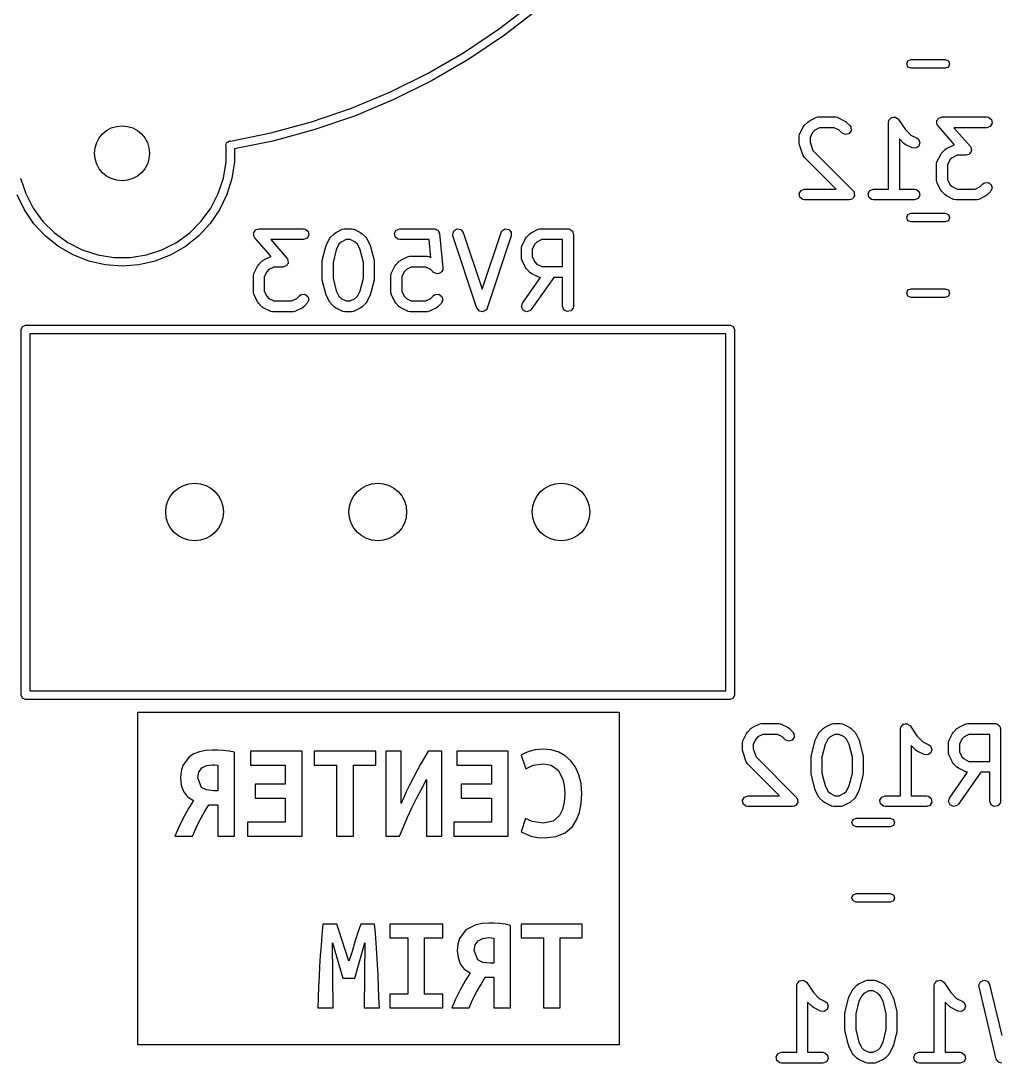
# Model space of a CAD drawing. Extents: x 109 to 192, y -153 to -42.
# Drawn here: x 160.9 to 174.49, y -133.12 to -118.67 of the extents above; entities that cross this region are included whole.
import ezdxf

# ---------------------------------------------------------------- set-up
doc = ezdxf.new("R2010")
doc.units = 0
doc.layers.add('BLACK', color=7, linetype='CONTINUOUS')

msp = doc.modelspace()

# ---------------------------------------------------------------- linework, layer by layer
at = {"layer": 'BLACK', "linetype": 'CONTINUOUS'}
for p, q in [((167.541, -118.776), (168.004, -118.419)), ((168.077, -118.508), (167.608, -118.869)), ((167.055, -119.102), (167.541, -118.776)), ((167.608, -118.869), (167.116, -119.2)), ((166.55, -119.396), (167.055, -119.102)), ((167.116, -119.2), (166.604, -119.497)), ((173.185, -119.267), (173.202, -119.225)), ((173.202, -119.31), (173.185, -119.267)), ((173.202, -119.225), (173.245, -119.207)), ((173.245, -119.328), (173.202, -119.31)), ((173.245, -119.207), (173.719, -119.207)), ((173.719, -119.207), (173.762, -119.225)), ((173.762, -119.31), (173.719, -119.328)), ((173.762, -119.225), (173.779, -119.267)), ((173.779, -119.267), (173.762, -119.31)), ((166.026, -119.656), (166.55, -119.396)), ((173.719, -119.328), (173.245, -119.328)), ((166.604, -119.497), (166.074, -119.76)), ((165.486, -119.881), (166.026, -119.656)), ((164.933, -120.071), (165.486, -119.881)), ((166.074, -119.76), (165.527, -119.989)), ((165.527, -119.989), (164.967, -120.181)), ((171.831, -120.058), (171.926, -120.01)), ((171.926, -120.01), (171.951, -120.002)), ((171.951, -120.002), (171.956, -120.004)), ((171.956, -120.004), (171.96, -120.002)), ((171.96, -120.002), (172.198, -120.002)), ((172.198, -120.002), (172.224, -120.007)), ((172.224, -120.007), (172.227, -120.009)), ((172.227, -120.009), (172.231, -120.01)), ((172.231, -120.01), (172.327, -120.058)), ((172.94, -120.044), (172.956, -120.029)), ((172.956, -120.029), (172.97, -120.012)), ((172.97, -120.012), (172.974, -120.011)), ((172.974, -120.011), (172.977, -120.008)), ((172.977, -120.008), (172.999, -120.007)), ((172.999, -120.007), (173.02, -120.003)), ((173.02, -120.003), (173.024, -120.005)), ((173.024, -120.005), (173.028, -120.005)), ((173.028, -120.005), (173.046, -120.018)), ((173.046, -120.018), (173.065, -120.029)), ((173.065, -120.029), (173.066, -120.033)), ((173.066, -120.033), (173.07, -120.035)), ((173.07, -120.035), (173.161, -120.172)), ((173.603, -120.053), (173.616, -120.037)), ((173.616, -120.037), (173.626, -120.02)), ((173.626, -120.02), (173.631, -120.017)), ((173.631, -120.017), (173.635, -120.013)), ((173.635, -120.013), (173.655, -120.009)), ((173.655, -120.009), (173.674, -120.002)), ((173.674, -120.002), (174.293, -120.002)), ((174.293, -120.002), (174.319, -120.007)), ((174.319, -120.007), (174.358, -120.039)), ((164.368, -120.224), (164.933, -120.071)), ((164.967, -120.181), (164.395, -120.336)), ((171.702, -120.234), (171.75, -120.139)), ((171.75, -120.139), (171.763, -120.121)), ((171.763, -120.121), (171.764, -120.119)), ((171.764, -120.119), (171.812, -120.072)), ((171.812, -120.072), (171.83, -120.059)), ((171.83, -120.059), (171.831, -120.058)), ((171.977, -120.152), (171.909, -120.186)), ((172.18, -120.152), (171.977, -120.152)), ((172.249, -120.186), (172.18, -120.152)), ((172.327, -120.058), (172.345, -120.071)), ((172.345, -120.071), (172.346, -120.072)), ((172.346, -120.072), (172.394, -120.119)), ((172.394, -120.119), (172.409, -120.141)), ((172.409, -120.141), (172.413, -120.192)), ((172.932, -120.077), (172.937, -120.051)), ((172.932, -121.002), (172.932, -120.077)), ((172.937, -120.051), (172.94, -120.048)), ((172.94, -120.048), (172.94, -120.044)), ((173.161, -120.172), (173.242, -120.253)), ((173.6, -120.064), (173.603, -120.059)), ((173.604, -120.084), (173.6, -120.064)), ((173.603, -120.059), (173.603, -120.053)), ((173.604, -120.104), (173.604, -120.084)), ((173.609, -120.111), (173.604, -120.104)), ((173.609, -120.114), (173.609, -120.111)), ((173.612, -120.117), (173.609, -120.114)), ((173.618, -120.126), (173.612, -120.117)), ((173.845, -120.387), (173.618, -120.126)), ((174.293, -120.152), (173.839, -120.152)), ((173.839, -120.152), (174.064, -120.409)), ((174.341, -120.134), (174.293, -120.152)), ((174.367, -120.09), (174.341, -120.134)), ((174.358, -120.039), (174.367, -120.09)), ((163.808, -120.337), (164.368, -120.224)), ((171.694, -120.267), (171.699, -120.242)), ((171.694, -120.363), (171.694, -120.267)), ((171.699, -120.242), (171.702, -120.238)), ((171.702, -120.238), (171.702, -120.234)), ((171.879, -120.217), (171.844, -120.285)), ((171.844, -120.285), (171.844, -120.351)), ((171.909, -120.186), (171.879, -120.217)), ((172.288, -120.225), (172.249, -120.186)), ((172.334, -120.247), (172.288, -120.225)), ((172.384, -120.234), (172.334, -120.247)), ((172.413, -120.192), (172.384, -120.234)), ((173.145, -120.368), (173.082, -120.306)), ((173.082, -120.306), (173.082, -121.002)), ((173.242, -120.253), (173.327, -120.296)), ((173.327, -120.296), (173.348, -120.311)), ((173.348, -120.311), (173.368, -120.358)), ((163.745, -120.399), (163.751, -120.379)), ((163.746, -120.401), (163.745, -120.399)), ((163.745, -120.404), (163.746, -120.401)), ((163.749, -120.41), (163.745, -120.404)), ((163.748, -120.625), (163.749, -120.41)), ((163.751, -120.379), (163.756, -120.359)), ((163.756, -120.359), (163.758, -120.358)), ((163.758, -120.358), (163.759, -120.355)), ((163.759, -120.355), (163.777, -120.346)), ((163.777, -120.346), (163.794, -120.335)), ((163.794, -120.335), (163.797, -120.336)), ((163.797, -120.336), (163.8, -120.334)), ((163.8, -120.334), (163.808, -120.337)), ((164.395, -120.336), (163.864, -120.443)), ((163.864, -120.443), (163.864, -120.623)), ((171.695, -120.364), (171.694, -120.363)), ((171.698, -120.386), (171.695, -120.364)), ((171.746, -120.529), (171.698, -120.386)), ((171.844, -120.351), (171.882, -120.465)), ((171.882, -120.465), (172.441, -121.024)), ((173.146, -120.369), (173.145, -120.368)), ((173.164, -120.382), (173.146, -120.369)), ((173.26, -120.43), (173.164, -120.382)), ((173.311, -120.436), (173.26, -120.43)), ((173.353, -120.407), (173.311, -120.436)), ((173.368, -120.358), (173.353, -120.407)), ((173.669, -120.5), (173.716, -120.453)), ((173.716, -120.453), (173.735, -120.44)), ((173.735, -120.44), (173.736, -120.438)), ((173.736, -120.438), (173.831, -120.391)), ((173.831, -120.391), (173.845, -120.387)), ((174.064, -120.409), (174.07, -120.418)), ((174.07, -120.418), (174.072, -120.42)), ((174.072, -120.42), (174.073, -120.423)), ((174.073, -120.423), (174.077, -120.431)), ((174.077, -120.431), (174.078, -120.451)), ((174.078, -120.451), (174.081, -120.471)), ((174.081, -120.471), (174.078, -120.476)), ((171.749, -120.533), (171.746, -120.529)), ((171.749, -120.537), (171.749, -120.533)), ((171.764, -120.559), (171.749, -120.537)), ((172.207, -121.002), (171.764, -120.559)), ((173.606, -120.619), (173.607, -120.615)), ((173.607, -120.615), (173.655, -120.52)), ((173.655, -120.52), (173.668, -120.502)), ((173.668, -120.502), (173.669, -120.5)), ((173.783, -120.598), (173.749, -120.666)), ((173.814, -120.567), (173.783, -120.598)), ((173.882, -120.533), (173.814, -120.567)), ((174.007, -120.533), (173.882, -120.533)), ((174.026, -120.526), (174.007, -120.533)), ((174.046, -120.522), (174.026, -120.526)), ((174.05, -120.517), (174.046, -120.522)), ((174.056, -120.515), (174.05, -120.517)), ((174.066, -120.498), (174.056, -120.515)), ((174.078, -120.482), (174.066, -120.498)), ((174.078, -120.476), (174.078, -120.482)), ((163.712, -120.848), (163.748, -120.625)), ((163.864, -120.623), (163.829, -120.854)), ((173.599, -120.648), (173.604, -120.623)), ((173.599, -120.887), (173.599, -120.648)), ((173.604, -120.623), (173.606, -120.619)), ((173.749, -120.666), (173.749, -120.869)), ((160.9, -120.85), (160.971, -121.065)), ((163.641, -121.063), (163.712, -120.848)), ((163.829, -120.854), (163.761, -121.077)), ((173.601, -120.891), (173.599, -120.887)), ((173.6, -120.895), (173.601, -120.891)), ((173.607, -120.92), (173.6, -120.895)), ((173.749, -120.869), (173.783, -120.937)), ((171.695, -121.064), (171.721, -121.02)), ((171.721, -121.02), (171.769, -121.002)), ((171.769, -121.002), (172.207, -121.002)), ((172.441, -121.024), (172.451, -121.037)), ((172.451, -121.037), (172.453, -121.039)), ((172.453, -121.039), (172.454, -121.041)), ((172.454, -121.041), (172.456, -121.045)), ((172.456, -121.045), (172.458, -121.068)), ((172.648, -121.064), (172.673, -121.02)), ((172.673, -121.02), (172.722, -121.002)), ((172.722, -121.002), (172.932, -121.002)), ((173.082, -121.002), (173.293, -121.002)), ((173.293, -121.002), (173.319, -121.007)), ((173.319, -121.007), (173.358, -121.039)), ((173.358, -121.039), (173.367, -121.09)), ((173.655, -121.015), (173.607, -120.92)), ((173.656, -121.016), (173.655, -121.015)), ((173.669, -121.035), (173.656, -121.016)), ((173.716, -121.082), (173.669, -121.035)), ((173.783, -120.937), (173.814, -120.968)), ((173.814, -120.968), (173.882, -121.002)), ((173.882, -121.002), (174.133, -121.002)), ((174.133, -121.002), (174.201, -120.968)), ((174.201, -120.968), (174.24, -120.929)), ((174.24, -120.929), (174.261, -120.914)), ((174.261, -120.914), (174.313, -120.909)), ((174.346, -121.035), (174.299, -121.082)), ((174.313, -120.909), (174.355, -120.939)), ((174.368, -120.988), (174.346, -121.035)), ((174.355, -120.939), (174.368, -120.988)), ((160.954, -121.289), (160.852, -121.079)), ((160.971, -121.065), (161.075, -121.266)), ((163.538, -121.265), (163.641, -121.063)), ((163.761, -121.077), (163.659, -121.287)), ((171.704, -121.114), (171.695, -121.064)), ((171.744, -121.147), (171.704, -121.114)), ((171.769, -121.152), (171.744, -121.147)), ((172.388, -121.152), (171.769, -121.152)), ((172.41, -121.144), (172.388, -121.152)), ((172.431, -121.138), (172.41, -121.144)), ((172.433, -121.136), (172.431, -121.138)), ((172.437, -121.134), (172.433, -121.136)), ((172.448, -121.115), (172.437, -121.134)), ((172.461, -121.096), (172.448, -121.115)), ((172.458, -121.068), (172.462, -121.09)), ((172.462, -121.09), (172.46, -121.093)), ((172.46, -121.093), (172.461, -121.096)), ((172.657, -121.114), (172.648, -121.064)), ((172.696, -121.147), (172.657, -121.114)), ((172.722, -121.152), (172.696, -121.147)), ((173.293, -121.152), (172.722, -121.152)), ((173.341, -121.134), (173.293, -121.152)), ((173.367, -121.09), (173.341, -121.134)), ((173.718, -121.083), (173.716, -121.082)), ((173.736, -121.096), (173.718, -121.083)), ((173.831, -121.144), (173.736, -121.096)), ((173.835, -121.145), (173.831, -121.144)), ((173.839, -121.147), (173.835, -121.145)), ((173.865, -121.152), (173.839, -121.147)), ((174.15, -121.152), (173.865, -121.152)), ((174.154, -121.15), (174.15, -121.152)), ((174.159, -121.151), (174.154, -121.15)), ((174.184, -121.144), (174.159, -121.151)), ((174.279, -121.096), (174.184, -121.144)), ((174.28, -121.095), (174.279, -121.096)), ((174.299, -121.082), (174.28, -121.095)), ((161.085, -121.482), (160.954, -121.289)), ((161.075, -121.266), (161.209, -121.449)), ((163.405, -121.448), (163.538, -121.265)), ((163.659, -121.287), (163.528, -121.48)), ((173.202, -121.355), (173.245, -121.337)), ((173.245, -121.337), (173.719, -121.337)), ((173.719, -121.337), (173.762, -121.355)), ((161.244, -121.653), (161.085, -121.482)), ((161.209, -121.449), (161.369, -121.609)), ((163.244, -121.608), (163.405, -121.448)), ((163.528, -121.48), (163.369, -121.651)), ((173.185, -121.397), (173.202, -121.355)), ((173.202, -121.44), (173.185, -121.397)), ((173.245, -121.457), (173.202, -121.44)), ((173.719, -121.457), (173.245, -121.457)), ((173.762, -121.44), (173.719, -121.457)), ((173.762, -121.355), (173.779, -121.397)), ((173.779, -121.397), (173.762, -121.44)), ((161.369, -121.609), (161.553, -121.741)), ((163.061, -121.741), (163.244, -121.608)), ((164.129, -121.613), (164.132, -121.608)), ((164.133, -121.633), (164.129, -121.613)), ((164.132, -121.602), (164.145, -121.586)), ((164.132, -121.608), (164.132, -121.602)), ((164.145, -121.586), (164.155, -121.569)), ((164.155, -121.569), (164.161, -121.567)), ((164.161, -121.567), (164.164, -121.562)), ((164.164, -121.562), (164.184, -121.558)), ((164.184, -121.558), (164.203, -121.551)), ((164.203, -121.551), (164.822, -121.551)), ((164.822, -121.551), (164.848, -121.556)), ((164.848, -121.556), (164.887, -121.589)), ((164.887, -121.589), (164.896, -121.639)), ((165.198, -121.669), (165.246, -121.621)), ((165.246, -121.621), (165.264, -121.608)), ((165.264, -121.608), (165.265, -121.607)), ((165.265, -121.607), (165.36, -121.559)), ((165.36, -121.559), (165.385, -121.552)), ((165.385, -121.552), (165.39, -121.553)), ((165.39, -121.553), (165.394, -121.551)), ((165.394, -121.551), (165.489, -121.551)), ((165.489, -121.551), (165.515, -121.556)), ((165.515, -121.556), (165.518, -121.559)), ((165.518, -121.559), (165.523, -121.559)), ((165.523, -121.559), (165.618, -121.607)), ((165.618, -121.607), (165.636, -121.62)), ((165.636, -121.62), (165.637, -121.621)), ((165.637, -121.621), (165.685, -121.669)), ((166.082, -121.613), (166.108, -121.569)), ((166.091, -121.664), (166.082, -121.613)), ((166.108, -121.569), (166.156, -121.551)), ((166.156, -121.551), (166.632, -121.551)), ((166.632, -121.551), (166.636, -121.552)), ((166.636, -121.552), (166.638, -121.552)), ((166.638, -121.552), (166.64, -121.553)), ((166.64, -121.553), (166.658, -121.556)), ((166.658, -121.556), (166.67, -121.566)), ((166.67, -121.566), (166.684, -121.573)), ((166.684, -121.573), (166.689, -121.582)), ((166.689, -121.582), (166.697, -121.589)), ((166.697, -121.589), (166.7, -121.605)), ((166.7, -121.605), (166.707, -121.619)), ((166.707, -121.619), (166.754, -122.095)), ((166.89, -121.624), (166.909, -121.577)), ((166.894, -121.65), (166.89, -121.624)), ((166.909, -121.577), (166.954, -121.552)), ((166.954, -121.552), (167.004, -121.562)), ((167.004, -121.562), (167.036, -121.603)), ((167.036, -121.603), (167.299, -122.389)), ((167.299, -122.389), (167.561, -121.603)), ((167.561, -121.603), (167.573, -121.58)), ((167.573, -121.58), (167.617, -121.553)), ((167.617, -121.553), (167.668, -121.56)), ((167.668, -121.56), (167.702, -121.599)), ((167.702, -121.599), (167.703, -121.65)), ((167.912, -121.669), (167.96, -121.621)), ((167.96, -121.621), (167.978, -121.608)), ((167.978, -121.608), (167.979, -121.607)), ((167.979, -121.607), (168.075, -121.559)), ((168.075, -121.559), (168.1, -121.552)), ((168.1, -121.552), (168.104, -121.553)), ((168.104, -121.553), (168.108, -121.551)), ((168.108, -121.551), (168.489, -121.551)), ((168.489, -121.551), (168.499, -121.553)), ((168.499, -121.553), (168.502, -121.553)), ((168.502, -121.553), (168.505, -121.554)), ((168.505, -121.554), (168.515, -121.556)), ((168.515, -121.556), (168.53, -121.568)), ((168.53, -121.568), (168.546, -121.578)), ((168.546, -121.578), (168.549, -121.585)), ((168.549, -121.585), (168.554, -121.589)), ((168.554, -121.589), (168.557, -121.608)), ((168.557, -121.608), (168.564, -121.626)), ((168.564, -121.626), (168.564, -122.626)), ((161.427, -121.798), (161.244, -121.653)), ((161.553, -121.741), (161.755, -121.844)), ((162.859, -121.843), (163.061, -121.741)), ((163.369, -121.651), (163.187, -121.797)), ((164.133, -121.653), (164.133, -121.633)), ((164.138, -121.661), (164.133, -121.653)), ((164.138, -121.664), (164.138, -121.661)), ((164.141, -121.666), (164.138, -121.664)), ((164.147, -121.676), (164.141, -121.666)), ((164.375, -121.936), (164.147, -121.676)), ((164.822, -121.701), (164.369, -121.701)), ((164.369, -121.701), (164.593, -121.958)), ((164.871, -121.684), (164.822, -121.701)), ((164.896, -121.639), (164.871, -121.684)), ((165.136, -121.783), (165.184, -121.688)), ((165.184, -121.688), (165.197, -121.67)), ((165.197, -121.67), (165.198, -121.669)), ((165.313, -121.766), (165.274, -121.843)), ((165.343, -121.736), (165.313, -121.766)), ((165.412, -121.701), (165.343, -121.736)), ((165.471, -121.701), (165.412, -121.701)), ((165.54, -121.736), (165.471, -121.701)), ((165.57, -121.766), (165.54, -121.736)), ((165.609, -121.843), (165.57, -121.766)), ((165.685, -121.669), (165.698, -121.687)), ((165.698, -121.687), (165.699, -121.688)), ((165.699, -121.688), (165.747, -121.783)), ((166.13, -121.697), (166.091, -121.664)), ((166.156, -121.701), (166.13, -121.697)), ((166.564, -121.701), (166.156, -121.701)), ((166.589, -121.95), (166.564, -121.701)), ((167.227, -122.65), (166.894, -121.65)), ((167.703, -121.65), (167.37, -122.65)), ((167.851, -121.783), (167.898, -121.688)), ((167.898, -121.688), (167.912, -121.67)), ((167.912, -121.67), (167.912, -121.669)), ((168.027, -121.766), (167.993, -121.835)), ((168.057, -121.736), (168.027, -121.766)), ((168.126, -121.701), (168.057, -121.736)), ((168.414, -121.701), (168.126, -121.701)), ((168.414, -122.075), (168.414, -121.701)), ((161.629, -121.914), (161.427, -121.798)), ((161.847, -122), (161.629, -121.914)), ((161.755, -121.844), (161.97, -121.914)), ((161.97, -121.914), (162.194, -121.949)), ((162.42, -121.949), (162.644, -121.913)), ((162.644, -121.913), (162.859, -121.843)), ((162.985, -121.914), (162.767, -121.999)), ((163.187, -121.797), (162.985, -121.914)), ((165.083, -121.989), (165.131, -121.799)), ((165.131, -121.799), (165.136, -121.787)), ((165.136, -121.787), (165.136, -121.783)), ((165.274, -121.843), (165.231, -122.017)), ((165.652, -122.017), (165.609, -121.843)), ((165.747, -121.783), (165.75, -121.796)), ((165.75, -121.796), (165.752, -121.799)), ((165.752, -121.799), (165.8, -121.989)), ((167.843, -121.817), (167.847, -121.791)), ((167.843, -121.96), (167.843, -121.817)), ((167.847, -121.791), (167.85, -121.788)), ((167.85, -121.788), (167.851, -121.783)), ((167.993, -121.835), (167.993, -121.942)), ((162.074, -122.051), (161.847, -122)), ((162.307, -122.069), (162.074, -122.051)), ((162.194, -121.949), (162.42, -121.949)), ((162.54, -122.051), (162.307, -122.069)), ((162.767, -121.999), (162.54, -122.051)), ((164.184, -122.069), (164.197, -122.051)), ((164.197, -122.051), (164.198, -122.05)), ((164.198, -122.05), (164.246, -122.002)), ((164.246, -122.002), (164.264, -121.989)), ((164.264, -121.989), (164.265, -121.988)), ((164.265, -121.988), (164.36, -121.94)), ((164.36, -121.94), (164.375, -121.936)), ((164.595, -122.047), (164.585, -122.065)), ((164.593, -121.958), (164.599, -121.968)), ((164.608, -122.032), (164.595, -122.047)), ((164.599, -121.968), (164.602, -121.97)), ((164.602, -121.97), (164.602, -121.973)), ((164.602, -121.973), (164.607, -121.98)), ((164.607, -121.98), (164.607, -122)), ((164.607, -122), (164.611, -122.02)), ((164.611, -122.02), (164.608, -122.026)), ((164.608, -122.026), (164.608, -122.032)), ((165.081, -122.007), (165.083, -121.993)), ((165.081, -122.245), (165.081, -122.007)), ((165.083, -121.993), (165.083, -121.989)), ((165.231, -122.017), (165.231, -122.236)), ((165.652, -122.236), (165.652, -122.017)), ((165.8, -121.989), (165.801, -122.004)), ((165.801, -122.004), (165.802, -122.007)), ((165.802, -122.007), (165.802, -122.245)), ((166.089, -122.069), (166.102, -122.051)), ((166.102, -122.051), (166.103, -122.05)), ((166.103, -122.05), (166.15, -122.002)), ((166.15, -122.002), (166.169, -121.989)), ((166.169, -121.989), (166.17, -121.988)), ((166.17, -121.988), (166.265, -121.94)), ((166.265, -121.94), (166.29, -121.933)), ((166.29, -121.933), (166.294, -121.934)), ((166.294, -121.934), (166.299, -121.932)), ((166.299, -121.932), (166.537, -121.932)), ((166.537, -121.932), (166.562, -121.937)), ((166.562, -121.937), (166.566, -121.94)), ((166.566, -121.94), (166.57, -121.94)), ((166.57, -121.94), (166.589, -121.95)), ((167.844, -121.964), (167.843, -121.96)), ((167.843, -121.968), (167.844, -121.964)), ((167.851, -121.993), (167.843, -121.968)), ((167.898, -122.088), (167.851, -121.993)), ((167.993, -121.942), (168.027, -122.011)), ((168.027, -122.011), (168.057, -122.041)), ((168.057, -122.041), (168.126, -122.075)), ((164.128, -122.198), (164.133, -122.172)), ((164.128, -122.436), (164.128, -122.198)), ((164.133, -122.172), (164.136, -122.169)), ((164.136, -122.164), (164.184, -122.069)), ((164.136, -122.169), (164.136, -122.164)), ((164.313, -122.147), (164.278, -122.216)), ((164.343, -122.117), (164.313, -122.147)), ((164.412, -122.082), (164.343, -122.117)), ((164.537, -122.082), (164.412, -122.082)), ((164.556, -122.075), (164.537, -122.082)), ((164.576, -122.071), (164.556, -122.075)), ((164.579, -122.067), (164.576, -122.071)), ((164.585, -122.065), (164.579, -122.067)), ((166.033, -122.198), (166.038, -122.172)), ((166.033, -122.436), (166.033, -122.198)), ((166.038, -122.172), (166.04, -122.169)), ((166.04, -122.169), (166.041, -122.164)), ((166.041, -122.164), (166.089, -122.069)), ((166.217, -122.147), (166.183, -122.216)), ((166.248, -122.117), (166.217, -122.147)), ((166.316, -122.082), (166.248, -122.117)), ((166.519, -122.082), (166.316, -122.082)), ((166.587, -122.117), (166.519, -122.082)), ((166.626, -122.156), (166.587, -122.117)), ((166.627, -122.156), (166.626, -122.156)), ((166.65, -122.167), (166.627, -122.156)), ((166.627, -122.156), (166.627, -122.156)), ((166.673, -122.177), (166.65, -122.167)), ((166.674, -122.177), (166.673, -122.177)), ((166.673, -122.177), (166.673, -122.177)), ((166.698, -122.171), (166.674, -122.177)), ((166.723, -122.164), (166.698, -122.171)), ((166.738, -122.143), (166.723, -122.163)), ((166.723, -122.163), (166.723, -122.164)), ((166.723, -122.164), (166.723, -122.164)), ((166.752, -122.122), (166.738, -122.143)), ((166.754, -122.095), (166.752, -122.121)), ((166.752, -122.121), (166.752, -122.121)), ((166.752, -122.121), (166.752, -122.122)), ((167.899, -122.09), (167.898, -122.088)), ((167.912, -122.108), (167.899, -122.09)), ((167.96, -122.156), (167.912, -122.108)), ((167.961, -122.156), (167.96, -122.156)), ((167.979, -122.17), (167.961, -122.156)), ((168.075, -122.217), (167.979, -122.17)), ((168.126, -122.075), (168.414, -122.075)), ((164.278, -122.216), (164.278, -122.418)), ((165.082, -122.249), (165.081, -122.245)), ((165.083, -122.264), (165.082, -122.249)), ((165.131, -122.454), (165.083, -122.264)), ((165.231, -122.236), (165.274, -122.41)), ((165.609, -122.41), (165.652, -122.236)), ((165.8, -122.264), (165.752, -122.454)), ((165.802, -122.245), (165.8, -122.26)), ((165.8, -122.26), (165.8, -122.264)), ((166.183, -122.216), (166.183, -122.418)), ((167.856, -122.583), (168.107, -122.225)), ((168.29, -122.225), (167.979, -122.669)), ((168.079, -122.218), (168.075, -122.217)), ((168.082, -122.221), (168.079, -122.218)), ((168.107, -122.225), (168.082, -122.221)), ((168.414, -122.225), (168.29, -122.225)), ((168.414, -122.626), (168.414, -122.225)), ((164.13, -122.44), (164.128, -122.436)), ((164.129, -122.444), (164.13, -122.44)), ((164.136, -122.469), (164.129, -122.444)), ((164.184, -122.565), (164.136, -122.469)), ((164.278, -122.418), (164.313, -122.487)), ((164.313, -122.487), (164.343, -122.517)), ((164.73, -122.517), (164.769, -122.478)), ((164.769, -122.478), (164.791, -122.463)), ((164.791, -122.463), (164.842, -122.459)), ((164.842, -122.459), (164.884, -122.488)), ((164.884, -122.488), (164.897, -122.538)), ((165.133, -122.457), (165.131, -122.454)), ((165.136, -122.469), (165.133, -122.457)), ((165.184, -122.565), (165.136, -122.469)), ((165.274, -122.41), (165.313, -122.487)), ((165.313, -122.487), (165.343, -122.517)), ((165.54, -122.517), (165.57, -122.487)), ((165.57, -122.487), (165.609, -122.41)), ((165.747, -122.469), (165.699, -122.565)), ((165.752, -122.454), (165.747, -122.466)), ((165.747, -122.466), (165.747, -122.469)), ((166.035, -122.44), (166.033, -122.436)), ((166.034, -122.444), (166.035, -122.44)), ((166.041, -122.469), (166.034, -122.444)), ((166.089, -122.565), (166.041, -122.469)), ((166.183, -122.418), (166.217, -122.487)), ((166.217, -122.487), (166.248, -122.517)), ((166.587, -122.517), (166.626, -122.478)), ((166.626, -122.478), (166.648, -122.463)), ((166.648, -122.463), (166.699, -122.459)), ((166.699, -122.459), (166.741, -122.488)), ((166.741, -122.488), (166.754, -122.538)), ((173.185, -122.442), (173.202, -122.4)), ((173.202, -122.485), (173.185, -122.442)), ((173.202, -122.4), (173.245, -122.382)), ((173.245, -122.502), (173.202, -122.485)), ((173.245, -122.382), (173.719, -122.382)), ((173.719, -122.382), (173.762, -122.4)), ((173.762, -122.485), (173.719, -122.502)), ((173.762, -122.4), (173.779, -122.442)), ((173.779, -122.442), (173.762, -122.485)), ((164.185, -122.566), (164.184, -122.565)), ((164.198, -122.584), (164.185, -122.566)), ((164.246, -122.632), (164.198, -122.584)), ((164.247, -122.632), (164.246, -122.632)), ((164.265, -122.646), (164.247, -122.632)), ((164.343, -122.517), (164.412, -122.551)), ((164.412, -122.551), (164.662, -122.551)), ((164.662, -122.551), (164.73, -122.517)), ((164.828, -122.632), (164.809, -122.645)), ((164.875, -122.584), (164.828, -122.632)), ((164.897, -122.538), (164.875, -122.584)), ((165.185, -122.566), (165.184, -122.565)), ((165.198, -122.584), (165.185, -122.566)), ((165.246, -122.632), (165.198, -122.584)), ((165.247, -122.632), (165.246, -122.632)), ((165.265, -122.646), (165.247, -122.632)), ((165.343, -122.517), (165.412, -122.551)), ((165.412, -122.551), (165.471, -122.551)), ((165.471, -122.551), (165.54, -122.517)), ((165.637, -122.632), (165.619, -122.645)), ((165.685, -122.584), (165.637, -122.632)), ((165.686, -122.583), (165.685, -122.584)), ((165.699, -122.565), (165.686, -122.583)), ((166.09, -122.566), (166.089, -122.565)), ((166.103, -122.584), (166.09, -122.566)), ((166.15, -122.632), (166.103, -122.584)), ((166.152, -122.632), (166.15, -122.632)), ((166.17, -122.646), (166.152, -122.632)), ((166.248, -122.517), (166.316, -122.551)), ((166.316, -122.551), (166.519, -122.551)), ((166.519, -122.551), (166.587, -122.517)), ((166.685, -122.632), (166.667, -122.645)), ((166.733, -122.584), (166.685, -122.632)), ((166.754, -122.538), (166.733, -122.584)), ((167.843, -122.633), (167.856, -122.583)), ((167.865, -122.679), (167.843, -122.633)), ((168.432, -122.675), (168.414, -122.626)), ((168.564, -122.626), (168.56, -122.652)), ((173.719, -122.502), (173.245, -122.502)), ((164.36, -122.693), (164.265, -122.646)), ((164.365, -122.694), (164.36, -122.693)), ((164.368, -122.697), (164.365, -122.694)), ((164.394, -122.701), (164.368, -122.697)), ((164.68, -122.701), (164.394, -122.701)), ((164.684, -122.7), (164.68, -122.701)), ((164.688, -122.701), (164.684, -122.7)), ((164.713, -122.693), (164.688, -122.701)), ((164.808, -122.646), (164.713, -122.693)), ((164.809, -122.645), (164.808, -122.646)), ((165.36, -122.693), (165.265, -122.646)), ((165.365, -122.694), (165.36, -122.693)), ((165.368, -122.697), (165.365, -122.694)), ((165.394, -122.701), (165.368, -122.697)), ((165.489, -122.701), (165.394, -122.701)), ((165.493, -122.7), (165.489, -122.701)), ((165.498, -122.701), (165.493, -122.7)), ((165.523, -122.693), (165.498, -122.701)), ((165.618, -122.646), (165.523, -122.693)), ((165.619, -122.645), (165.618, -122.646)), ((166.265, -122.693), (166.17, -122.646)), ((166.269, -122.694), (166.265, -122.693)), ((166.273, -122.697), (166.269, -122.694)), ((166.299, -122.701), (166.273, -122.697)), ((166.537, -122.701), (166.299, -122.701)), ((166.541, -122.7), (166.537, -122.701)), ((166.545, -122.701), (166.541, -122.7)), ((166.57, -122.693), (166.545, -122.701)), ((166.665, -122.646), (166.57, -122.693)), ((166.667, -122.645), (166.665, -122.646)), ((167.229, -122.652), (167.227, -122.65)), ((167.229, -122.654), (167.229, -122.652)), ((167.245, -122.672), (167.229, -122.654)), ((167.259, -122.69), (167.245, -122.672)), ((167.261, -122.691), (167.259, -122.69)), ((167.263, -122.692), (167.261, -122.691)), ((167.286, -122.696), (167.263, -122.692)), ((167.31, -122.701), (167.286, -122.696)), ((167.311, -122.7), (167.31, -122.701)), ((167.314, -122.7), (167.311, -122.7)), ((167.334, -122.687), (167.314, -122.7)), ((167.355, -122.676), (167.334, -122.687)), ((167.357, -122.673), (167.355, -122.674)), ((167.355, -122.674), (167.355, -122.676)), ((167.37, -122.65), (167.357, -122.673)), ((167.911, -122.701), (167.865, -122.679)), ((167.961, -122.688), (167.911, -122.701)), ((167.979, -122.669), (167.961, -122.688)), ((168.476, -122.7), (168.432, -122.675)), ((168.527, -122.691), (168.476, -122.7)), ((168.56, -122.652), (168.527, -122.691)), ((160.907, -122.946), (160.925, -122.904)), ((160.925, -122.904), (160.967, -122.886)), ((160.967, -122.886), (170.737, -122.886)), ((170.737, -122.886), (170.779, -122.904)), ((170.779, -122.904), (170.797, -122.946)), ((160.907, -128.016), (160.907, -122.946)), ((161.027, -123.006), (161.027, -127.956)), ((170.677, -123.006), (161.027, -123.006)), ((170.677, -127.956), (170.677, -123.006)), ((170.797, -122.946), (170.797, -128.016)), ((161.027, -127.956), (170.677, -127.956)), ((160.925, -128.058), (160.907, -128.016)), ((160.967, -128.076), (160.925, -128.058)), ((170.737, -128.076), (160.967, -128.076)), ((170.779, -128.058), (170.737, -128.076)), ((170.797, -128.016), (170.779, -128.058)), ((162.526, -128.25), (169.198, -128.25)), ((162.526, -132.862), (162.526, -128.25)), ((169.198, -128.25), (169.198, -132.862)), ((171.139, -128.417), (171.164, -128.41)), ((171.164, -128.41), (171.168, -128.411)), ((171.168, -128.411), (171.172, -128.409)), ((171.172, -128.409), (171.41, -128.409)), ((171.41, -128.409), (171.436, -128.414)), ((171.436, -128.414), (171.44, -128.417)), ((172.139, -128.417), (172.164, -128.41)), ((172.164, -128.41), (172.168, -128.411)), ((172.168, -128.411), (172.172, -128.409)), ((172.172, -128.409), (172.268, -128.409)), ((172.268, -128.409), (172.293, -128.414)), ((172.293, -128.414), (172.297, -128.417)), ((173.139, -128.419), (173.142, -128.416)), ((173.142, -128.416), (173.164, -128.414)), ((173.164, -128.414), (173.185, -128.411)), ((173.185, -128.411), (173.189, -128.413)), ((173.189, -128.413), (173.193, -128.412)), ((173.193, -128.412), (173.211, -128.425)), ((173.996, -128.417), (174.021, -128.41)), ((174.021, -128.41), (174.025, -128.411)), ((174.025, -128.411), (174.03, -128.409)), ((174.03, -128.409), (174.41, -128.409)), ((174.41, -128.409), (174.42, -128.411)), ((174.42, -128.411), (174.423, -128.411)), ((174.423, -128.411), (174.426, -128.412)), ((174.426, -128.412), (174.436, -128.414)), ((174.436, -128.414), (174.451, -128.426)), ((170.915, -128.641), (170.962, -128.546)), ((170.962, -128.546), (170.976, -128.528)), ((170.976, -128.527), (171.024, -128.479)), ((170.976, -128.528), (170.976, -128.527)), ((171.024, -128.479), (171.042, -128.466)), ((171.042, -128.466), (171.044, -128.465)), ((171.044, -128.465), (171.139, -128.417)), ((171.19, -128.559), (171.122, -128.594)), ((171.393, -128.559), (171.19, -128.559)), ((171.461, -128.594), (171.393, -128.559)), ((171.44, -128.417), (171.444, -128.417)), ((171.444, -128.417), (171.539, -128.465)), ((171.539, -128.465), (171.557, -128.478)), ((171.557, -128.478), (171.559, -128.479)), ((171.559, -128.479), (171.606, -128.527)), ((171.606, -128.527), (171.621, -128.548)), ((171.621, -128.548), (171.626, -128.599)), ((171.915, -128.641), (171.962, -128.546)), ((171.962, -128.546), (171.976, -128.528)), ((171.976, -128.527), (172.024, -128.479)), ((171.976, -128.528), (171.976, -128.527)), ((172.024, -128.479), (172.042, -128.466)), ((172.042, -128.466), (172.044, -128.465)), ((172.044, -128.465), (172.139, -128.417)), ((172.19, -128.559), (172.122, -128.594)), ((172.25, -128.559), (172.19, -128.559)), ((172.318, -128.594), (172.25, -128.559)), ((172.297, -128.417), (172.301, -128.417)), ((172.301, -128.417), (172.396, -128.465)), ((172.396, -128.465), (172.414, -128.478)), ((172.414, -128.478), (172.416, -128.479)), ((172.416, -128.479), (172.464, -128.527)), ((172.464, -128.527), (172.476, -128.545)), ((172.476, -128.545), (172.478, -128.546)), ((172.478, -128.546), (172.525, -128.641)), ((173.097, -128.484), (173.102, -128.459)), ((173.097, -129.409), (173.097, -128.484)), ((173.102, -128.459), (173.105, -128.455)), ((173.105, -128.451), (173.121, -128.436)), ((173.105, -128.455), (173.105, -128.451)), ((173.121, -128.436), (173.135, -128.419)), ((173.135, -128.419), (173.139, -128.419)), ((173.211, -128.425), (173.23, -128.436)), ((173.23, -128.436), (173.231, -128.44)), ((173.231, -128.44), (173.235, -128.443)), ((173.235, -128.443), (173.326, -128.579)), ((173.772, -128.641), (173.82, -128.546)), ((173.82, -128.546), (173.833, -128.528)), ((173.833, -128.528), (173.834, -128.527)), ((173.834, -128.527), (173.881, -128.479)), ((173.881, -128.479), (173.9, -128.466)), ((173.9, -128.466), (173.901, -128.465)), ((173.901, -128.465), (173.996, -128.417)), ((174.047, -128.559), (173.979, -128.594)), ((174.335, -128.559), (174.047, -128.559)), ((174.335, -128.933), (174.335, -128.559)), ((174.451, -128.426), (174.468, -128.436)), ((174.468, -128.436), (174.47, -128.443)), ((174.47, -128.443), (174.475, -128.447)), ((174.475, -128.447), (174.479, -128.466)), ((174.479, -128.466), (174.485, -128.484)), ((174.485, -128.484), (174.485, -129.484)), ((170.907, -128.675), (170.911, -128.649)), ((170.907, -128.77), (170.907, -128.675)), ((170.911, -128.649), (170.914, -128.646)), ((170.914, -128.646), (170.915, -128.641)), ((171.091, -128.624), (171.057, -128.693)), ((171.057, -128.693), (171.057, -128.758)), ((171.122, -128.594), (171.091, -128.624)), ((171.5, -128.633), (171.461, -128.594)), ((171.547, -128.654), (171.5, -128.633)), ((171.596, -128.641), (171.547, -128.654)), ((171.626, -128.599), (171.596, -128.641)), ((171.862, -128.847), (171.909, -128.657)), ((171.909, -128.657), (171.914, -128.645)), ((171.914, -128.645), (171.915, -128.641)), ((172.053, -128.701), (172.009, -128.875)), ((172.091, -128.624), (172.053, -128.701)), ((172.122, -128.594), (172.091, -128.624)), ((172.349, -128.624), (172.318, -128.594)), ((172.387, -128.701), (172.349, -128.624)), ((172.431, -128.875), (172.387, -128.701)), ((172.525, -128.641), (172.529, -128.654)), ((172.529, -128.654), (172.531, -128.657)), ((172.531, -128.657), (172.578, -128.847)), ((173.326, -128.579), (173.407, -128.661)), ((173.407, -128.661), (173.492, -128.703)), ((173.492, -128.703), (173.513, -128.719)), ((173.764, -128.675), (173.769, -128.649)), ((173.764, -128.818), (173.764, -128.675)), ((173.769, -128.649), (173.771, -128.646)), ((173.771, -128.646), (173.772, -128.641)), ((173.948, -128.624), (173.914, -128.693)), ((173.914, -128.693), (173.914, -128.8)), ((173.979, -128.594), (173.948, -128.624)), ((163.303, -128.828), (163.238, -128.869)), ((163.379, -128.799), (163.303, -128.828)), ((163.466, -128.781), (163.379, -128.799)), ((163.562, -128.776), (163.466, -128.781)), ((163.629, -128.778), (163.562, -128.776)), ((163.709, -128.782), (163.629, -128.778)), ((163.792, -128.792), (163.709, -128.782)), ((163.867, -128.806), (163.792, -128.792)), ((163.867, -129.968), (163.867, -128.806)), ((164.802, -128.789), (164.088, -128.789)), ((164.088, -128.789), (164.088, -128.983)), ((164.802, -129.968), (164.802, -128.789)), ((165.827, -128.789), (164.97, -128.789)), ((164.97, -128.789), (164.97, -128.983)), ((165.827, -128.983), (165.827, -128.789)), ((166.174, -128.789), (165.963, -128.789)), ((165.963, -128.789), (165.963, -129.968)), ((166.174, -129.515), (166.174, -128.789)), ((166.551, -128.789), (166.498, -128.877)), ((166.74, -128.789), (166.551, -128.789)), ((166.74, -129.968), (166.74, -128.789)), ((166.946, -128.789), (166.946, -128.983)), ((167.66, -128.789), (166.946, -128.789)), ((167.66, -129.968), (167.66, -128.789)), ((167.88, -128.825), (167.841, -128.848)), ((167.841, -128.848), (167.902, -129.035)), ((167.944, -128.797), (167.88, -128.825)), ((168.032, -128.773), (167.944, -128.797)), ((168.146, -128.762), (168.032, -128.773)), ((168.257, -128.773), (168.146, -128.762)), ((168.36, -128.803), (168.257, -128.773)), ((168.451, -128.854), (168.36, -128.803)), ((170.907, -128.772), (170.907, -128.77)), ((170.911, -128.794), (170.907, -128.772)), ((170.958, -128.937), (170.911, -128.794)), ((171.057, -128.758), (171.095, -128.872)), ((171.862, -128.851), (171.862, -128.847)), ((172.578, -128.847), (172.58, -128.862)), ((173.31, -128.776), (173.247, -128.713)), ((173.247, -128.713), (173.247, -129.409)), ((173.311, -128.776), (173.31, -128.776)), ((173.329, -128.79), (173.311, -128.776)), ((173.425, -128.837), (173.329, -128.79)), ((173.476, -128.843), (173.425, -128.837)), ((173.518, -128.815), (173.476, -128.843)), ((173.513, -128.719), (173.533, -128.766)), ((173.533, -128.766), (173.518, -128.815)), ((173.766, -128.822), (173.764, -128.818)), ((173.765, -128.826), (173.766, -128.822)), ((173.772, -128.851), (173.765, -128.826)), ((173.914, -128.8), (173.948, -128.869)), ((163.148, -128.99), (163.124, -129.07)), ((163.238, -128.869), (163.148, -128.99)), ((163.412, -129.023), (163.478, -128.991)), ((163.478, -128.991), (163.562, -128.98)), ((163.562, -128.98), (163.595, -128.981)), ((163.595, -128.981), (163.633, -128.985)), ((163.633, -128.985), (163.633, -129.34)), ((164.088, -128.983), (164.568, -128.983)), ((164.568, -128.983), (164.568, -129.248)), ((164.97, -128.983), (165.281, -128.983)), ((165.281, -128.983), (165.281, -129.968)), ((165.517, -129.968), (165.517, -128.983)), ((165.517, -128.983), (165.827, -128.983)), ((166.445, -128.971), (166.392, -129.069)), ((166.498, -128.877), (166.445, -128.971)), ((166.946, -128.983), (167.426, -128.983)), ((167.426, -128.983), (167.426, -129.248)), ((167.902, -129.035), (168.008, -128.986)), ((168.008, -128.986), (168.15, -128.966)), ((168.15, -128.966), (168.257, -128.986)), ((168.257, -128.986), (168.351, -129.053)), ((168.53, -128.923), (168.451, -128.854)), ((168.593, -129.011), (168.53, -128.923)), ((170.961, -128.94), (170.958, -128.937)), ((170.962, -128.945), (170.961, -128.94)), ((170.976, -128.966), (170.962, -128.945)), ((171.42, -129.409), (170.976, -128.966)), ((171.095, -128.872), (171.654, -129.431)), ((171.859, -128.865), (171.862, -128.851)), ((171.859, -129.103), (171.859, -128.865)), ((172.009, -128.875), (172.009, -129.094)), ((172.431, -129.094), (172.431, -128.875)), ((172.58, -128.862), (172.581, -128.865)), ((172.581, -128.865), (172.581, -129.103)), ((173.82, -128.946), (173.772, -128.851)), ((173.821, -128.948), (173.82, -128.946)), ((173.834, -128.966), (173.821, -128.948)), ((173.881, -129.014), (173.834, -128.966)), ((173.948, -128.869), (173.979, -128.899)), ((173.979, -128.899), (174.047, -128.933)), ((174.047, -128.933), (174.335, -128.933)), ((163.124, -129.07), (163.117, -129.162)), ((163.355, -129.161), (163.369, -129.08)), ((163.369, -129.08), (163.412, -129.023)), ((166.392, -129.069), (166.341, -129.166)), ((168.351, -129.053), (168.417, -129.178)), ((168.641, -129.117), (168.593, -129.011)), ((168.671, -129.239), (168.641, -129.117)), ((171.86, -129.107), (171.859, -129.103)), ((171.862, -129.122), (171.86, -129.107)), ((171.909, -129.312), (171.862, -129.122)), ((172.009, -129.094), (172.053, -129.268)), ((172.387, -129.268), (172.431, -129.094)), ((172.578, -129.122), (172.531, -129.312)), ((172.581, -129.103), (172.578, -129.118)), ((172.578, -129.118), (172.578, -129.122)), ((173.778, -129.441), (174.028, -129.083)), ((173.883, -129.014), (173.881, -129.014)), ((173.901, -129.028), (173.883, -129.014)), ((174.211, -129.083), (173.9, -129.527)), ((173.996, -129.075), (173.901, -129.028)), ((174, -129.076), (173.996, -129.075)), ((174.004, -129.079), (174, -129.076)), ((174.028, -129.083), (174.004, -129.079)), ((174.335, -129.083), (174.211, -129.083)), ((174.335, -129.484), (174.335, -129.083)), ((163.117, -129.162), (163.127, -129.261)), ((163.127, -129.261), (163.158, -129.349)), ((163.408, -129.293), (163.355, -129.161)), ((164.568, -129.248), (164.151, -129.248)), ((164.151, -129.248), (164.151, -129.443)), ((166.292, -129.262), (166.247, -129.355)), ((166.341, -129.166), (166.292, -129.262)), ((166.458, -129.316), (166.528, -129.185)), ((166.528, -129.185), (166.528, -129.968)), ((167.426, -129.248), (167.008, -129.248)), ((167.008, -129.248), (167.008, -129.443)), ((168.417, -129.178), (168.436, -129.265)), ((168.436, -129.265), (168.443, -129.372)), ((168.681, -129.378), (168.671, -129.239)), ((172.053, -129.268), (172.091, -129.345)), ((172.349, -129.345), (172.387, -129.268)), ((163.158, -129.349), (163.214, -129.423)), ((163.214, -129.423), (163.298, -129.477)), ((163.478, -129.328), (163.408, -129.293)), ((163.581, -129.34), (163.478, -129.328)), ((163.633, -129.34), (163.581, -129.34)), ((166.247, -129.355), (166.208, -129.441)), ((166.39, -129.447), (166.458, -129.316)), ((168.443, -129.372), (168.435, -129.496)), ((168.673, -129.517), (168.681, -129.378)), ((170.908, -129.471), (170.934, -129.427)), ((170.934, -129.427), (170.982, -129.409)), ((170.982, -129.409), (171.42, -129.409)), ((171.911, -129.315), (171.909, -129.312)), ((171.915, -129.327), (171.911, -129.315)), ((171.962, -129.423), (171.915, -129.327)), ((171.964, -129.424), (171.962, -129.423)), ((171.976, -129.442), (171.964, -129.424)), ((172.091, -129.345), (172.122, -129.375)), ((172.122, -129.375), (172.19, -129.409)), ((172.19, -129.409), (172.25, -129.409)), ((172.25, -129.409), (172.318, -129.375)), ((172.318, -129.375), (172.349, -129.345)), ((172.478, -129.423), (172.464, -129.441)), ((172.525, -129.327), (172.478, -129.423)), ((172.526, -129.324), (172.525, -129.327)), ((172.531, -129.312), (172.526, -129.324)), ((172.813, -129.471), (172.838, -129.427)), ((172.838, -129.427), (172.887, -129.409)), ((172.887, -129.409), (173.097, -129.409)), ((173.247, -129.409), (173.458, -129.409)), ((173.458, -129.409), (173.484, -129.414)), ((173.484, -129.414), (173.523, -129.447)), ((163.298, -129.477), (163.229, -129.586)), ((163.446, -129.642), (163.511, -129.534)), ((163.511, -129.534), (163.633, -129.534)), ((163.633, -129.534), (163.633, -129.968)), ((164.151, -129.443), (164.568, -129.443)), ((164.568, -129.443), (164.568, -129.774)), ((166.208, -129.441), (166.174, -129.515)), ((166.326, -129.577), (166.39, -129.447)), ((167.008, -129.443), (167.426, -129.443)), ((167.426, -129.443), (167.426, -129.774)), ((168.435, -129.496), (168.412, -129.599)), ((168.648, -129.639), (168.673, -129.517)), ((170.917, -129.522), (170.908, -129.471)), ((170.956, -129.555), (170.917, -129.522)), ((170.982, -129.559), (170.956, -129.555)), ((171.601, -129.559), (170.982, -129.559)), ((171.622, -129.552), (171.601, -129.559)), ((171.644, -129.546), (171.622, -129.552)), ((171.646, -129.543), (171.644, -129.546)), ((171.649, -129.542), (171.646, -129.543)), ((171.66, -129.522), (171.649, -129.542)), ((171.654, -129.431), (171.663, -129.445)), ((171.673, -129.504), (171.66, -129.522)), ((171.663, -129.445), (171.666, -129.447)), ((171.666, -129.447), (171.666, -129.449)), ((171.666, -129.449), (171.669, -129.453)), ((171.669, -129.453), (171.671, -129.475)), ((171.671, -129.475), (171.675, -129.497)), ((171.675, -129.497), (171.673, -129.5)), ((171.673, -129.5), (171.673, -129.504)), ((172.024, -129.49), (171.976, -129.442)), ((172.026, -129.49), (172.024, -129.49)), ((172.044, -129.504), (172.026, -129.49)), ((172.139, -129.551), (172.044, -129.504)), ((172.143, -129.552), (172.139, -129.551)), ((172.147, -129.555), (172.143, -129.552)), ((172.172, -129.559), (172.147, -129.555)), ((172.268, -129.559), (172.172, -129.559)), ((172.272, -129.558), (172.268, -129.559)), ((172.276, -129.559), (172.272, -129.558)), ((172.301, -129.551), (172.276, -129.559)), ((172.396, -129.504), (172.301, -129.551)), ((172.398, -129.503), (172.396, -129.504)), ((172.416, -129.49), (172.398, -129.503)), ((172.464, -129.442), (172.416, -129.49)), ((172.464, -129.441), (172.464, -129.442)), ((172.822, -129.522), (172.813, -129.471)), ((172.861, -129.555), (172.822, -129.522)), ((172.887, -129.559), (172.861, -129.555)), ((173.458, -129.559), (172.887, -129.559)), ((173.506, -129.542), (173.458, -129.559)), ((173.532, -129.497), (173.506, -129.542)), ((173.523, -129.447), (173.532, -129.497)), ((173.764, -129.491), (173.778, -129.441)), ((173.786, -129.537), (173.764, -129.491)), ((173.833, -129.559), (173.786, -129.537)), ((173.882, -129.546), (173.833, -129.559)), ((173.9, -129.527), (173.882, -129.546)), ((174.353, -129.533), (174.335, -129.484)), ((174.397, -129.558), (174.353, -129.533)), ((174.448, -129.549), (174.397, -129.558)), ((174.481, -129.51), (174.448, -129.549)), ((174.485, -129.484), (174.481, -129.51)), ((163.158, -129.712), (163.093, -129.844)), ((163.229, -129.586), (163.158, -129.712)), ((163.386, -129.748), (163.446, -129.642)), ((166.206, -129.838), (166.264, -129.707)), ((166.264, -129.707), (166.326, -129.577)), ((168.373, -129.682), (168.282, -129.762)), ((168.412, -129.599), (168.373, -129.682)), ((168.607, -129.745), (168.648, -129.639)), ((163.093, -129.844), (163.038, -129.968)), ((163.284, -129.968), (163.332, -129.856)), ((163.332, -129.856), (163.386, -129.748)), ((164.568, -129.774), (164.046, -129.774)), ((164.046, -129.774), (164.046, -129.968)), ((166.151, -129.968), (166.206, -129.838)), ((167.426, -129.774), (166.904, -129.774)), ((166.904, -129.774), (166.904, -129.968)), ((167.898, -129.726), (167.839, -129.911)), ((167.994, -129.768), (167.898, -129.726)), ((168.146, -129.789), (167.994, -129.768)), ((168.282, -129.762), (168.146, -129.789)), ((168.449, -129.922), (168.55, -129.833)), ((168.55, -129.833), (168.607, -129.745)), ((172.423, -129.779), (172.44, -129.737)), ((172.44, -129.822), (172.423, -129.779)), ((172.44, -129.737), (172.483, -129.719)), ((172.483, -129.839), (172.44, -129.822)), ((172.483, -129.719), (172.957, -129.719)), ((172.957, -129.839), (172.483, -129.839)), ((172.957, -129.719), (173, -129.737)), ((173, -129.822), (172.957, -129.839)), ((173, -129.737), (173.017, -129.779)), ((173.017, -129.779), (173, -129.822)), ((163.038, -129.968), (163.284, -129.968)), ((163.633, -129.968), (163.867, -129.968)), ((164.046, -129.968), (164.802, -129.968)), ((165.281, -129.968), (165.517, -129.968)), ((165.963, -129.968), (166.151, -129.968)), ((166.528, -129.968), (166.74, -129.968)), ((166.904, -129.968), (167.66, -129.968)), ((167.839, -129.911), (167.973, -129.967)), ((167.973, -129.967), (168.065, -129.987)), ((168.065, -129.987), (168.169, -129.993)), ((168.169, -129.993), (168.322, -129.975)), ((168.322, -129.975), (168.449, -129.922)), ((172.423, -130.825), (172.44, -130.782)), ((172.44, -130.867), (172.423, -130.825)), ((172.44, -130.782), (172.483, -130.764)), ((172.483, -130.885), (172.44, -130.867)), ((172.483, -130.764), (172.957, -130.764)), ((172.957, -130.764), (173, -130.782)), ((173, -130.867), (172.957, -130.885)), ((173, -130.782), (173.017, -130.825)), ((173.017, -130.825), (173, -130.867)), ((172.957, -130.885), (172.483, -130.885)), ((165.091, -131.188), (165.078, -131.338)), ((165.283, -131.188), (165.091, -131.188)), ((165.317, -131.287), (165.283, -131.188)), ((165.358, -131.416), (165.317, -131.287)), ((165.582, -131.289), (165.54, -131.422)), ((165.615, -131.188), (165.582, -131.289)), ((165.806, -131.188), (165.615, -131.188)), ((165.819, -131.315), (165.806, -131.188)), ((166.754, -131.188), (166.017, -131.188)), ((166.017, -131.188), (166.017, -131.379)), ((166.754, -131.379), (166.754, -131.188)), ((167.073, -131.267), (166.984, -131.386)), ((167.212, -131.197), (167.073, -131.267)), ((167.298, -131.18), (167.212, -131.197)), ((167.392, -131.175), (167.298, -131.18)), ((167.458, -131.177), (167.392, -131.175)), ((167.537, -131.181), (167.458, -131.177)), ((167.619, -131.191), (167.537, -131.181)), ((167.693, -131.205), (167.619, -131.191)), ((167.693, -132.35), (167.693, -131.205)), ((168.686, -131.188), (167.841, -131.188)), ((167.841, -131.188), (167.841, -131.379)), ((168.686, -131.379), (168.686, -131.188)), ((165.078, -131.338), (165.066, -131.484)), ((165.234, -132.35), (165.223, -131.447)), ((165.223, -131.447), (165.365, -131.939)), ((165.405, -131.558), (165.358, -131.416)), ((165.54, -131.422), (165.495, -131.567)), ((165.534, -131.939), (165.671, -131.447)), ((165.671, -131.447), (165.662, -132.35)), ((165.83, -131.452), (165.819, -131.315)), ((166.017, -131.379), (166.268, -131.379)), ((166.268, -131.379), (166.268, -132.158)), ((166.501, -132.158), (166.501, -131.379)), ((166.501, -131.379), (166.754, -131.379)), ((166.984, -131.386), (166.961, -131.464)), ((167.202, -131.474), (167.244, -131.419)), ((167.244, -131.419), (167.309, -131.386)), ((167.309, -131.386), (167.392, -131.375)), ((167.392, -131.375), (167.424, -131.376)), ((167.424, -131.376), (167.462, -131.381)), ((167.462, -131.381), (167.462, -131.73)), ((167.841, -131.379), (168.147, -131.379)), ((168.147, -131.379), (168.147, -132.35)), ((168.38, -132.35), (168.38, -131.379)), ((168.38, -131.379), (168.686, -131.379)), ((165.066, -131.484), (165.055, -131.628)), ((165.452, -131.702), (165.405, -131.558)), ((165.495, -131.567), (165.452, -131.702)), ((165.84, -131.597), (165.83, -131.452)), ((166.961, -131.464), (166.953, -131.556)), ((166.953, -131.556), (166.964, -131.652)), ((167.188, -131.554), (167.202, -131.474)), ((167.24, -131.684), (167.188, -131.554)), ((165.055, -131.628), (165.045, -131.771)), ((165.848, -131.747), (165.84, -131.597)), ((166.964, -131.652), (166.995, -131.74)), ((167.309, -131.719), (167.24, -131.684)), ((167.411, -131.73), (167.309, -131.719)), ((167.462, -131.73), (167.411, -131.73)), ((165.045, -131.771), (165.038, -131.913)), ((165.855, -131.9), (165.848, -131.747)), ((166.995, -131.74), (167.049, -131.812)), ((167.049, -131.812), (167.132, -131.865)), ((167.132, -131.865), (167.064, -131.973)), ((165.038, -131.913), (165.031, -132.056)), ((165.365, -131.939), (165.534, -131.939)), ((165.862, -132.053), (165.855, -131.9)), ((167.064, -131.973), (166.995, -132.097)), ((167.278, -132.028), (167.342, -131.922)), ((167.342, -131.922), (167.462, -131.922)), ((167.462, -131.922), (167.462, -132.35)), ((171.661, -132.04), (171.666, -132.015)), ((171.666, -132.015), (171.668, -132.011)), ((171.668, -132.011), (171.669, -132.007)), ((171.669, -132.007), (171.685, -131.992)), ((171.685, -131.992), (171.698, -131.975)), ((171.698, -131.975), (171.703, -131.975)), ((171.703, -131.975), (171.706, -131.972)), ((171.706, -131.972), (171.728, -131.97)), ((171.728, -131.97), (171.749, -131.967)), ((171.749, -131.967), (171.753, -131.969)), ((171.753, -131.969), (171.757, -131.968)), ((171.757, -131.968), (171.775, -131.981)), ((171.775, -131.981), (171.793, -131.992)), ((171.793, -131.992), (171.795, -131.996)), ((171.795, -131.996), (171.798, -131.999)), ((171.798, -131.999), (171.89, -132.135)), ((172.492, -132.035), (172.511, -132.022)), ((172.511, -132.022), (172.512, -132.021)), ((172.512, -132.021), (172.607, -131.973)), ((172.607, -131.973), (172.632, -131.966)), ((172.632, -131.966), (172.637, -131.967)), ((172.637, -131.967), (172.641, -131.965)), ((172.641, -131.965), (172.736, -131.965)), ((172.736, -131.965), (172.762, -131.97)), ((172.762, -131.97), (172.765, -131.973)), ((172.765, -131.973), (172.77, -131.973)), ((172.77, -131.973), (172.865, -132.021)), ((172.865, -132.021), (172.883, -132.034)), ((173.566, -132.04), (173.57, -132.015)), ((173.57, -132.015), (173.573, -132.011)), ((173.573, -132.011), (173.574, -132.007)), ((173.574, -132.007), (173.589, -131.992)), ((173.589, -131.992), (173.603, -131.975)), ((173.603, -131.975), (173.608, -131.975)), ((173.608, -131.975), (173.611, -131.972)), ((173.611, -131.972), (173.632, -131.97)), ((173.632, -131.97), (173.654, -131.967)), ((173.654, -131.967), (173.658, -131.969)), ((173.658, -131.969), (173.662, -131.968)), ((173.662, -131.968), (173.679, -131.981)), ((173.679, -131.981), (173.698, -131.992)), ((173.698, -131.992), (173.7, -131.996)), ((173.7, -131.996), (173.703, -131.999)), ((173.703, -131.999), (173.794, -132.135)), ((174.185, -132.032), (174.208, -131.986)), ((174.208, -131.986), (174.255, -131.966)), ((174.255, -131.966), (174.305, -131.98)), ((174.305, -131.98), (174.333, -132.023)), ((174.333, -132.023), (174.502, -132.734)), ((165.031, -132.056), (165.026, -132.201)), ((165.868, -132.204), (165.862, -132.053)), ((166.268, -132.158), (166.017, -132.158)), ((166.017, -132.158), (166.017, -132.35)), ((166.754, -132.158), (166.501, -132.158)), ((166.754, -132.35), (166.754, -132.158)), ((166.995, -132.097), (166.93, -132.227)), ((167.165, -132.239), (167.219, -132.133)), ((167.219, -132.133), (167.278, -132.028)), ((171.661, -132.965), (171.661, -132.04)), ((171.89, -132.135), (171.971, -132.217)), ((172.383, -132.197), (172.431, -132.102)), ((172.431, -132.102), (172.444, -132.084)), ((172.444, -132.084), (172.445, -132.083)), ((172.445, -132.083), (172.492, -132.035)), ((172.59, -132.15), (172.56, -132.18)), ((172.658, -132.115), (172.59, -132.15)), ((172.718, -132.115), (172.658, -132.115)), ((172.787, -132.15), (172.718, -132.115)), ((172.817, -132.18), (172.787, -132.15)), ((172.883, -132.034), (172.884, -132.035)), ((172.884, -132.035), (172.932, -132.083)), ((172.932, -132.083), (172.945, -132.101)), ((172.945, -132.101), (172.946, -132.102)), ((172.946, -132.102), (172.994, -132.197)), ((173.566, -132.965), (173.566, -132.04)), ((173.794, -132.135), (173.876, -132.217)), ((174.187, -132.058), (174.185, -132.032)), ((174.425, -133.058), (174.187, -132.058)), ((165.026, -132.201), (165.022, -132.35)), ((165.874, -132.35), (165.868, -132.204)), ((166.93, -132.227), (166.876, -132.35)), ((167.118, -132.35), (167.165, -132.239)), ((171.873, -132.332), (171.811, -132.269)), ((171.811, -132.269), (171.811, -132.965)), ((171.971, -132.217), (172.055, -132.259)), ((172.055, -132.259), (172.076, -132.275)), ((172.076, -132.275), (172.097, -132.322)), ((172.33, -132.403), (172.378, -132.213)), ((172.378, -132.213), (172.383, -132.201)), ((172.383, -132.201), (172.383, -132.197)), ((172.521, -132.257), (172.478, -132.431)), ((172.56, -132.18), (172.521, -132.257)), ((172.856, -132.257), (172.817, -132.18)), ((172.899, -132.431), (172.856, -132.257)), ((172.994, -132.197), (172.997, -132.21)), ((172.997, -132.21), (172.999, -132.213)), ((172.999, -132.213), (173.047, -132.403)), ((173.778, -132.332), (173.716, -132.269)), ((173.716, -132.269), (173.716, -132.965)), ((173.876, -132.217), (173.96, -132.259)), ((173.96, -132.259), (173.981, -132.275)), ((173.981, -132.275), (174.001, -132.322)), ((165.022, -132.35), (165.234, -132.35)), ((165.662, -132.35), (165.874, -132.35)), ((166.017, -132.35), (166.754, -132.35)), ((166.876, -132.35), (167.118, -132.35)), ((167.462, -132.35), (167.693, -132.35)), ((168.147, -132.35), (168.38, -132.35)), ((171.875, -132.332), (171.873, -132.332)), ((171.893, -132.346), (171.875, -132.332)), ((171.988, -132.393), (171.893, -132.346)), ((172.039, -132.399), (171.988, -132.393)), ((172.082, -132.371), (172.039, -132.399)), ((172.097, -132.322), (172.082, -132.371)), ((172.328, -132.421), (172.33, -132.407)), ((172.328, -132.659), (172.328, -132.421)), ((172.33, -132.407), (172.33, -132.403)), ((172.478, -132.431), (172.478, -132.65)), ((172.899, -132.65), (172.899, -132.431)), ((173.047, -132.403), (173.048, -132.418)), ((173.048, -132.418), (173.049, -132.421)), ((173.049, -132.421), (173.049, -132.659)), ((173.78, -132.332), (173.778, -132.332)), ((173.798, -132.346), (173.78, -132.332)), ((173.893, -132.393), (173.798, -132.346)), ((173.944, -132.399), (173.893, -132.393)), ((173.987, -132.371), (173.944, -132.399)), ((174.001, -132.322), (173.987, -132.371)), ((172.329, -132.663), (172.328, -132.659)), ((172.33, -132.678), (172.329, -132.663)), ((172.378, -132.868), (172.33, -132.678)), ((172.478, -132.65), (172.521, -132.824)), ((172.856, -132.824), (172.899, -132.65)), ((173.047, -132.678), (172.999, -132.868)), ((173.049, -132.659), (173.046, -132.674)), ((173.046, -132.674), (173.047, -132.678)), ((169.198, -132.862), (162.526, -132.862)), ((172.38, -132.871), (172.378, -132.868)), ((172.383, -132.883), (172.38, -132.871)), ((172.431, -132.979), (172.383, -132.883)), ((172.521, -132.824), (172.56, -132.901)), ((172.817, -132.901), (172.856, -132.824)), ((172.994, -132.883), (172.946, -132.979)), ((172.999, -132.868), (172.994, -132.88)), ((172.994, -132.88), (172.994, -132.883)), ((171.376, -133.027), (171.402, -132.983)), ((171.385, -133.078), (171.376, -133.027)), ((171.402, -132.983), (171.45, -132.965)), ((171.45, -132.965), (171.661, -132.965)), ((171.811, -132.965), (172.022, -132.965)), ((172.022, -132.965), (172.047, -132.97)), ((172.047, -132.97), (172.087, -133.003)), ((172.087, -133.003), (172.096, -133.053)), ((172.432, -132.98), (172.431, -132.979)), ((172.445, -132.998), (172.432, -132.98)), ((172.492, -133.046), (172.445, -132.998)), ((172.56, -132.901), (172.59, -132.931)), ((172.59, -132.931), (172.658, -132.965)), ((172.658, -132.965), (172.718, -132.965)), ((172.718, -132.965), (172.787, -132.931)), ((172.787, -132.931), (172.817, -132.901)), ((172.932, -132.998), (172.884, -133.046)), ((172.933, -132.997), (172.932, -132.998)), ((172.946, -132.979), (172.933, -132.997)), ((173.281, -133.027), (173.307, -132.983)), ((173.29, -133.078), (173.281, -133.027)), ((173.307, -132.983), (173.355, -132.965)), ((173.355, -132.965), (173.566, -132.965)), ((173.716, -132.965), (173.926, -132.965)), ((173.926, -132.965), (173.952, -132.97)), ((173.952, -132.97), (173.991, -133.003)), ((173.991, -133.003), (174, -133.053)), ((171.425, -133.111), (171.385, -133.078)), ((171.45, -133.115), (171.425, -133.111)), ((172.022, -133.115), (171.45, -133.115)), ((172.07, -133.098), (172.022, -133.115)), ((172.096, -133.053), (172.07, -133.098)), ((172.494, -133.046), (172.492, -133.046)), ((172.512, -133.06), (172.494, -133.046)), ((172.607, -133.107), (172.512, -133.06)), ((172.612, -133.108), (172.607, -133.107)), ((172.615, -133.111), (172.612, -133.108)), ((172.641, -133.115), (172.615, -133.111)), ((172.736, -133.115), (172.641, -133.115)), ((172.74, -133.114), (172.736, -133.115)), ((172.745, -133.115), (172.74, -133.114)), ((172.77, -133.107), (172.745, -133.115)), ((172.865, -133.06), (172.77, -133.107)), ((172.866, -133.059), (172.865, -133.06)), ((172.884, -133.046), (172.866, -133.059)), ((173.329, -133.111), (173.29, -133.078)), ((173.355, -133.115), (173.329, -133.111)), ((173.926, -133.115), (173.355, -133.115)), ((173.975, -133.098), (173.926, -133.115)), ((174, -133.053), (173.975, -133.098)), ((174.429, -133.064), (174.425, -133.058)), ((174.43, -133.072), (174.429, -133.064)), ((174.443, -133.085), (174.43, -133.072)), ((174.453, -133.101), (174.443, -133.085)), ((174.461, -133.103), (174.453, -133.101)), ((174.466, -133.108), (174.461, -133.103)), ((174.485, -133.11), (174.466, -133.108)), ((174.502, -133.115), (174.485, -133.11))]:
    msp.add_line(p, q, dxfattribs=at)
at = {"layer": 'BLACK'}
for centre, radius in [((162.306, -120.506), 0.381), ((163.312, -125.476), 0.4), ((165.852, -125.476), 0.4), ((168.392, -125.476), 0.4)]:
    msp.add_circle(centre, radius, dxfattribs=at)

doc.saveas('drawing.dxf')
